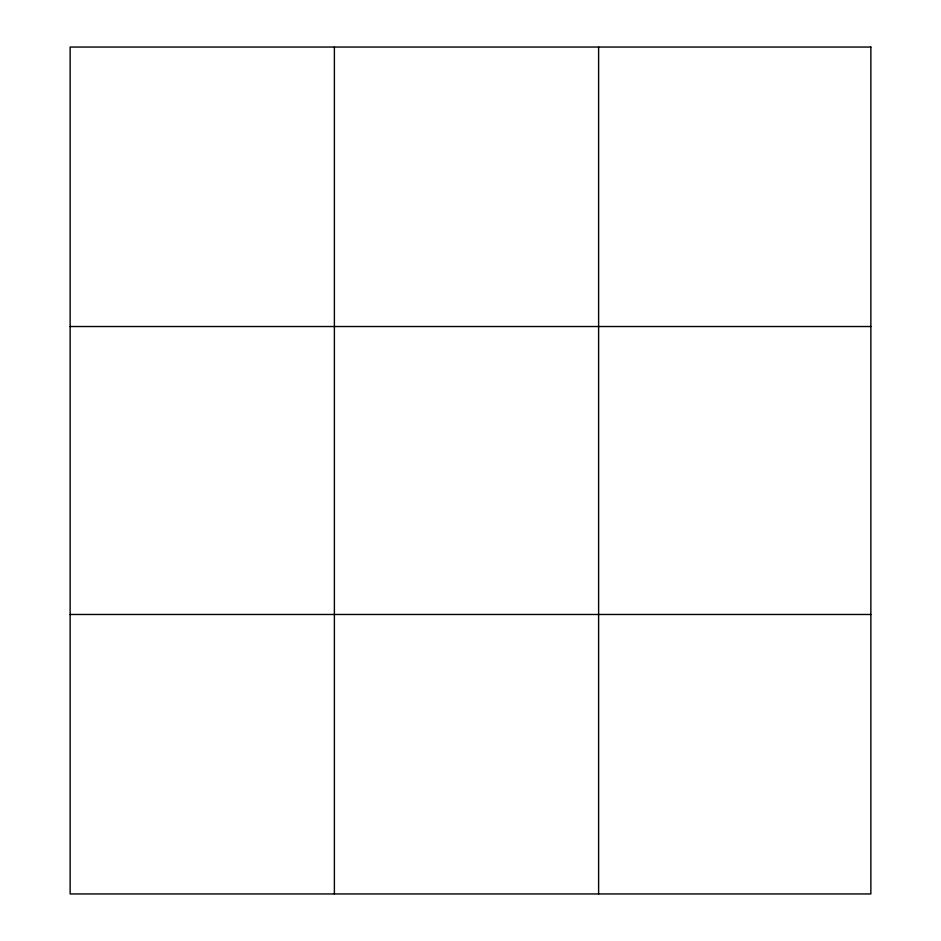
<?xml version="1.0" encoding="UTF-8"?>
<svg xmlns="http://www.w3.org/2000/svg" width="941" height="941" viewBox="0 0 941 941"><rect width="100%" height="100%" fill="white"/><g stroke="black" fill="none" stroke-linecap="round" stroke-linejoin="round"><path stroke-width="1.41" d="M334.384 47.05L334.384 893.95M598.617 47.05L598.617 893.95M70.14 326.527L870.86 326.527M70.14 614.473L870.86 614.473M870.86 47.05L870.86 893.95L70.14 893.95L70.14 47.05L870.86 47.05"/></g></svg>
